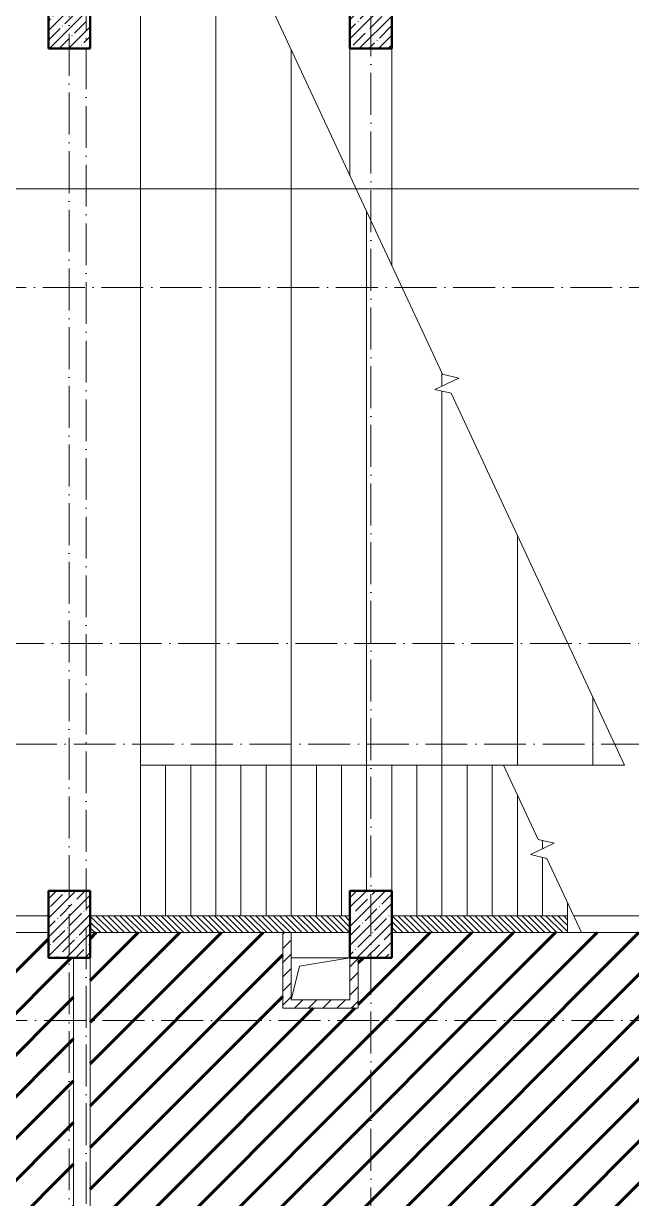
# Model space of a CAD drawing. Header units: millimetres. Extents: x -606178 to 312196, y -19338 to 632709.
# Drawn here: x -416728 to -409467, y 522953 to 536975 of the extents above; entities that cross this region are included whole.
import ezdxf

# ---------------------------------------------------------------- set-up
doc = ezdxf.new("R2010")
doc.units = ezdxf.units.MM
doc.linetypes.add('50_200_ШТРИХ_1Т_ш5_п1_п1_', pattern=[700, 500, -100, 0, -100])
for name, color, linetype, lineweight in [('6.4.1) Окр пт с инж. ПТ2.16', 3, 'Continuous', 60), ('A-FLOR-____-OTLN', 7, 'Continuous', 9), ('A-GENM-____-OTLN', 7, 'Continuous', 9), ('A-WALL-____-MCUT', 7, 'Continuous', 13), ('A-WALL-____-OTLN', 7, 'Continuous', 9), ('A-WALL-____-PATT-1', 7, 'Continuous', 9), ('A-WALL-FNSH-MCUT-1', 7, 'Continuous', 9), ('I-WALL-____-OTLN', 7, 'Continuous', 9), ('S-COLS-____-MCUT', 7, 'Continuous', 50), ('S-COLS-____-OTLN', 7, 'Continuous', 9), ('S-GRID-____-OTLN-1', 7, '50_200_ШТРИХ_1Т_ш5_п1_п1_', 9), ('S-STRS-____-MBND', 7, 'Continuous', 9), ('S-STRS-____-OTLN-1', 7, 'Continuous', 9)]:
    doc.layers.add(name, color=color, linetype=linetype, lineweight=lineweight)
doc.layers.add('G-____-____-SYMB-1', color=9, linetype='Continuous', lineweight=9, true_color=0x808080)
pattern_1 = [(45, (-425830.77, 451794.26), (-84.85281, 84.85281), [])]
pattern_2 = [(135, (-425830.77, 451794.26), (-35.35534, -35.35534), [])]

# ---------------------------------------------------------------- blocks, each defined once
blk = doc.blocks.new('BSC_Колонна _Прямоугольная - 500х800-25984396-АР1_План отверстий 1 этажа в осях 1-64_Ю-ЯЯ')
at = {"layer": 'S-COLS-____-OTLN'}
h = blk.add_hatch(dxfattribs=at)
h.set_pattern_fill('FP_14', color=256, style=0, pattern_type=2)
h.set_pattern_definition([(45, (-9650, -85281.04), (-114.04925, 114.04925), []), (45, (-9535.95, -85281.04), (-114.04925, 114.04925), [201.613, -40.323, 3.353, -36.97])])
h.paths.add_polyline_path([(-250, -400), (250, -400), (250, 400), (-250, 400)], flags=0)
at = {"layer": 'S-COLS-____-MCUT'}
for p, q in [((250, 400), (-250, 400)), ((-250, 400), (-250, -400)), ((250, -400), (250, 400)), ((-250, -400), (250, -400))]:
    blk.add_line(p, q, dxfattribs=at)
blk = doc.blocks.new('BSC_Колонна _Прямоугольная - 500х800-V13-АР1_План отверстий 1 этажа в осях 1-64_Ю-ЯЯ')
at = {"layer": 'S-COLS-____-OTLN'}
h = blk.add_hatch(dxfattribs=at)
h.set_pattern_fill('FP_15', color=256, style=0, pattern_type=2)
h.set_pattern_definition([(45, (-9650, -74431.04), (-114.04925, 114.04925), []), (45, (-9535.95, -74431.04), (-114.04925, 114.04925), [201.613, -40.323, 3.353, -36.97])])
h.paths.add_polyline_path([(-250, -400), (250, -400), (250, 400), (-250, 400)], flags=0)
at = {"layer": 'S-COLS-____-MCUT'}
for p, q in [((250, 400), (-250, 400)), ((-250, 400), (-250, -400)), ((250, -400), (250, 400)), ((-250, -400), (250, -400))]:
    blk.add_line(p, q, dxfattribs=at)
blk = doc.blocks.new('BSC_Колонна _Прямоугольная - 500х800-V68-АР1_План отверстий 1 этажа в осях 1-64_Ю-ЯЯ')
at = {"layer": 'S-COLS-____-OTLN'}
h = blk.add_hatch(dxfattribs=at)
h.set_pattern_fill('FP_76', color=256, style=0, pattern_type=2)
h.set_pattern_definition([(45, (-13250, -85281.04), (-114.04925, 114.04925), []), (45, (-13135.95, -85281.04), (-114.04925, 114.04925), [201.613, -40.323, 3.353, -36.97])])
h.paths.add_polyline_path([(-250, -400), (250, -400), (250, 400), (-250, 400)], flags=0)
at = {"layer": 'S-COLS-____-MCUT'}
for p, q in [((250, 400), (-250, 400)), ((-250, 400), (-250, -400)), ((250, -400), (250, 400)), ((-250, -400), (250, -400))]:
    blk.add_line(p, q, dxfattribs=at)
blk = doc.blocks.new('BSC_Колонна _Прямоугольная - 500х800-V70-АР1_План отверстий 1 этажа в осях 1-64_Ю-ЯЯ')
at = {"layer": 'S-COLS-____-OTLN'}
h = blk.add_hatch(dxfattribs=at)
h.set_pattern_fill('FP_78', color=256, style=0, pattern_type=2)
h.set_pattern_definition([(45, (-13250, -74431.04), (-114.04925, 114.04925), []), (45, (-13135.95, -74431.04), (-114.04925, 114.04925), [201.613, -40.323, 3.353, -36.97])])
h.paths.add_polyline_path([(-250, -400), (250, -400), (250, 400), (-250, 400)], flags=0)
at = {"layer": 'S-COLS-____-MCUT'}
for p, q in [((250, 400), (-250, 400)), ((-250, 400), (-250, -400)), ((250, -400), (250, 400)), ((-250, -400), (250, -400))]:
    blk.add_line(p, q, dxfattribs=at)
blk = doc.blocks.new('AR_Отверстие прямоугольное _в плите_ - AR_Отверстие прямоугольное _в плите_-30553029-АР1_План отверстий 1 этажа в осях 1-64_Ю-ЯЯ')
at = {"layer": 'A-GENM-____-OTLN'}
for p, q in [((350, 250), (-350, 250)), ((-350, -250), (-250, 150)), ((-250, 150), (350, 250))]:
    blk.add_line(p, q, dxfattribs=at)

msp = doc.modelspace()

# ---------------------------------------------------------------- hatches: boundary and pattern name
at = {"layer": '6.4.1) Окр пт с инж. ПТ2.16'}
h = msp.add_hatch(dxfattribs=at)
h.set_pattern_fill('ANSI31', color=256, scale=111)
h.paths.add_polyline_path([(-402380.7712, 522275.3011), (-402480.7712, 522275.3011), (-402480.7712, 522475.3011), (-402830.7712, 522475.3011), (-402830.7712, 522975.3011), (-402480.7712, 522975.3011), (-402480.7712, 523175.3011), (-402380.7712, 523175.3011), (-402380.7712, 525475.3011), (-402480.7712, 525475.3011), (-402480.7712, 525825.3011), (-402830.7712, 525825.3011), (-402830.7712, 526325.3011), (-402380.7712, 526325.3011), (-402380.7712, 527975.3011), (-402830.7712, 527975.3011), (-402830.7712, 528475.3011), (-402380.7712, 528475.3011), (-402380.7712, 529525.3011), (-404600.7712, 529525.3011), (-404600.7712, 528575.3011), (-405500.7712, 528575.3011), (-405500.7712, 529125.3011), (-405500.7712, 529525.3011), (-407630.7712, 529525.3011), (-407630.7712, 526625.3011), (-407630.7712, 525825.3011), (-408030.7712, 525825.3011), (-408030.7712, 525225.3011), (-408930.7712, 525225.3011), (-408930.7712, 526125.3011), (-409359.5514, 526125.3011), (-410064.4635, 526125.3011), (-410230.7712, 526125.3011), (-412330.7712, 526125.3011), (-412330.7712, 525825.3011), (-412730.7712, 525825.3011), (-412730.7712, 525225.3011), (-413630.7712, 525225.3011), (-413630.7712, 526125.3011), (-415930.7712, 526125.3011), (-415930.7712, 525825.3011), (-415930.7712, 519475.3011), (-415930.7712, 519175.3011), (-412830.7712, 519175.3011), (-412830.7712, 519475.3011), (-412330.7712, 519475.3011), (-412330.7712, 519175.3011), (-408130.7712, 519175.3011), (-408130.7712, 519475.3011), (-407630.7712, 519475.3011), (-407630.7712, 519175.3011), (-402730.7712, 519175.3011), (-402730.7712, 519575.3011), (-402380.7712, 519575.3011)])
h = msp.add_hatch(dxfattribs=at)
h.set_pattern_fill('ANSI31', color=256, scale=111)
h.paths.add_polyline_path([(-396780.7712, 517495.3011), (-396780.7712, 518975.3011), (-397180.7712, 518975.3011), (-397180.7712, 519225.3011), (-397380.7712, 519225.3011), (-397380.7712, 519325.3011), (-400130.7712, 519325.3011), (-400730.7712, 519325.3011), (-401230.7712, 519325.3011), (-401780.7712, 519325.3011), (-402130.7712, 519325.3011), (-402130.7712, 518975.3011), (-402730.7712, 518975.3011), (-407630.7712, 518975.3011), (-408130.7712, 518975.3011), (-412330.7712, 518975.3011), (-412830.7712, 518975.3011), (-415930.7712, 518975.3011), (-416430.7712, 518975.3011), (-416430.7712, 519475.3011), (-416130.7712, 519475.3011), (-416130.7712, 525825.3011), (-416430.7712, 525825.3011), (-416430.7712, 526125.3011), (-420280.7712, 526125.3011), (-420280.7712, 524825.3011), (-420780.7712, 524825.3011), (-420780.7712, 525675.3011), (-421180.7712, 525675.3011), (-421180.7712, 525775.3011), (-421180.7712, 525825.3011), (-421180.7712, 526225.3011), (-421180.7712, 526531.3011), (-421186.7712, 526531.3011), (-421186.7712, 527079.3011), (-421181.4084, 527281.3011), (-421186.7712, 527281.3011), (-421186.7712, 527729.3011), (-421185.0815, 527925.3011), (-421330.7712, 527925.3011), (-421380.7712, 527925.3011), (-422080.7712, 527925.3011), (-422130.7712, 527925.3011), (-422230.7712, 527925.3011), (-422280.7712, 527925.3011), (-422980.7712, 527925.3011), (-422980.7712, 527825.3011), (-423180.7712, 527825.3011), (-423180.7712, 527700.3011), (-423174.7712, 527700.3011), (-423174.7712, 527625.3011), (-423180.7712, 527625.3011), (-423180.7712, 526475.3011), (-423174.7712, 526475.3011), (-423174.7712, 526400.3011), (-423180.7712, 526350.3011), (-423174.7712, 526350.3011), (-423174.7712, 526275.3011), (-423180.7712, 526275.3011), (-423180.7712, 525550.3011), (-423180.7712, 525275.3011), (-423174.7712, 525275.3011), (-423174.7712, 525200.3011), (-423180.7712, 524805.3011), (-423180.7712, 524705.3011), (-423180.7712, 519595.3011), (-423180.7712, 519475.3011), (-422630.7712, 519475.3011), (-421480.7712, 519475.3011), (-420780.7712, 519475.3011), (-420280.7712, 519475.3011), (-420280.7712, 518975.3011), (-420280.7712, 516350.3011), (-420274.7712, 516350.3011), (-420274.7712, 516275.3011), (-420280.7712, 516275.3011), (-420280.7712, 516125.3011), (-420280.7712, 515225.3011), (-420280.7712, 514575.3011), (-420274.7712, 514575.3011), (-420274.7712, 514500.3011), (-420280.7712, 513825.3011), (-420030.7712, 513825.3011), (-418430.7712, 513825.3011), (-418230.7712, 513825.3011), (-418230.7712, 514975.3011), (-417980.7712, 514975.3011), (-416880.7712, 514975.3011), (-416480.7712, 514975.3011), (-415380.7712, 514975.3011), (-414580.7712, 514975.3011), (-412980.7712, 514975.3011), (-412530.7712, 514975.3011), (-411925.7712, 514975.3011), (-411925.7712, 514981.3011), (-411850.7712, 514981.3011), (-411850.7712, 514975.3011), (-410850.7712, 514975.3011), (-410850.7712, 514981.3011), (-410775.7712, 514981.3011), (-409555.7712, 514975.3011), (-409555.7712, 514981.3011), (-409480.7712, 514981.3011), (-408330.7712, 514975.3011), (-408330.7712, 514981.3011), (-408255.7712, 514981.3011), (-408130.7712, 514975.3011), (-407630.7712, 514975.3011), (-406905.7712, 514975.3011), (-406905.7712, 514981.3011), (-406830.7712, 514981.3011), (-406480.7712, 514975.3011), (-405630.7712, 514975.3011), (-405130.7712, 514975.3011), (-404630.7712, 514975.3011), (-402775.7712, 514975.3011), (-402775.7712, 514981.3011), (-402700.7712, 514981.3011), (-402700.7712, 514935.3011), (-402695.7712, 514935.3011), (-402695.7712, 514815.3011), (-402700.119, 514775.3011), (-401800.7712, 514775.3011), (-401800.7712, 514815.3011), (-401805.7712, 514815.3011), (-401805.7712, 514935.3011), (-401800.7712, 514981.3011), (-401725.7712, 514981.3011), (-400955.7712, 514975.3011), (-400955.7712, 514981.3011), (-400880.7712, 514981.3011), (-400180.7712, 514975.3011), (-400180.7712, 514981.3011), (-400105.7712, 514981.3011), (-400005.7712, 514975.3011), (-400005.7712, 514981.3011), (-399930.7712, 514981.3011), (-399930.7712, 514975.3011), (-399230.7712, 514975.3011), (-399230.7712, 514981.3011), (-399130.7712, 514981.3011), (-399130.7712, 514975.3011), (-398605.7712, 514975.3011), (-398605.7712, 514981.3011), (-398530.7712, 514981.3011), (-398300.7712, 514975.3011), (-397900.7712, 514975.3011), (-397830.7712, 514975.3011), (-397830.7712, 514981.3011), (-397755.7712, 514981.3011), (-397655.7712, 514975.3011), (-397655.7712, 514981.3011), (-397580.7712, 514981.3011), (-397580.7712, 514975.3011), (-397330.7712, 514975.3011), (-397030.7712, 514975.3011), (-396880.7712, 514975.3011), (-396880.7712, 514981.3011), (-396780.7712, 514981.3011), (-396780.7712, 515075.3011), (-396780.7712, 515675.3011), (-396780.7712, 516595.3011)])
at = {"layer": 'A-WALL-____-PATT-1'}
h = msp.add_hatch(dxfattribs=at)
h.set_pattern_fill('FP_6', color=256, style=0, pattern_type=2)
h.set_pattern_definition(pattern_2)
h.paths.add_polyline_path([(-412830.7712, 526125.3011), (-412830.7712, 526325.3011), (-415930.7712, 526325.3011), (-415930.7712, 526125.3011), (-413473.6753, 526125.3011)], flags=0)
h = msp.add_hatch(dxfattribs=at)
h.set_pattern_fill('FP_6', color=256, style=0, pattern_type=2)
h.set_pattern_definition(pattern_2)
h.paths.add_polyline_path([(-410230.7712, 526125.3011), (-410230.7712, 526325.3011), (-412330.7712, 526325.3011), (-412330.7712, 526125.3011), (-411706.1746, 526125.3011)], flags=0)
h = msp.add_hatch(dxfattribs=at)
h.set_pattern_fill('FP_4', color=256, style=0, pattern_type=2)
h.set_pattern_definition(pattern_1)
h.paths.add_polyline_path([(-413530.7712, 525225.3011), (-413530.7712, 526125.3011), (-413630.7712, 526125.3011), (-413630.7712, 525225.3011)], flags=0)
h = msp.add_hatch(dxfattribs=at)
h.set_pattern_fill('FP_4', color=256, style=0, pattern_type=2)
h.set_pattern_definition(pattern_1)
h.paths.add_polyline_path([(-412730.7712, 525325.3011), (-412730.7712, 525825.3011), (-412830.7712, 525825.3011), (-412830.7712, 525325.3011)], flags=0)
h = msp.add_hatch(dxfattribs=at)
h.set_pattern_fill('FP_4', color=256, style=0, pattern_type=2)
h.set_pattern_definition(pattern_1)
h.paths.add_polyline_path([(-413530.7712, 525225.3011), (-412730.7712, 525225.3011), (-412730.7712, 525325.3011), (-413530.7712, 525325.3011)], flags=0)

# ---------------------------------------------------------------- linework, layer by layer
at = {"layer": 'A-FLOR-____-OTLN'}
msp.add_line((-413530.7712, 525825.3011), (-412830.7712, 525825.3011), dxfattribs=at)
at = {"layer": 'A-WALL-____-MCUT'}
for p, q in [((-412830.7712, 526325.3011), (-415930.7712, 526325.3011)), ((-410230.7712, 526325.3011), (-412330.7712, 526325.3011)), ((-415930.7712, 526125.3011), (-412830.7712, 526125.3011)), ((-412330.7712, 526125.3011), (-410230.7712, 526125.3011))]:
    msp.add_line(p, q, dxfattribs=at)
at = {"layer": 'A-WALL-____-OTLN'}
for p, q in [((-412830.7712, 535159.2587), (-412830.7712, 536675.3011)), ((-412330.7712, 536675.3011), (-412330.7712, 534087.0053))]:
    msp.add_line(p, q, dxfattribs=at)
at = {"layer": 'A-WALL-FNSH-MCUT-1'}
for p, q in [((-413630.7712, 526125.3011), (-413630.7712, 525225.3011)), ((-413530.7712, 525325.3011), (-413530.7712, 526125.3011)), ((-412830.7712, 525825.3011), (-412830.7712, 525325.3011)), ((-412730.7712, 525225.3011), (-412730.7712, 525825.3011)), ((-412830.7712, 525325.3011), (-413530.7712, 525325.3011)), ((-413630.7712, 525225.3011), (-412730.7712, 525225.3011))]:
    msp.add_line(p, q, dxfattribs=at)
at = {"layer": 'G-____-____-SYMB-1'}
msp.add_line((-430745.3734, 535003.3117), (-321318.4174, 535003.3117), dxfattribs=at)
at = {"layer": 'I-WALL-____-OTLN'}
for p, q in [((-420280.7712, 526325.3011), (-416430.7712, 526325.3011)), ((-410157.7251, 526325.3011), (-409359.5514, 526325.3011)), ((-416430.7712, 526125.3011), (-420280.7712, 526125.3011)), ((-409359.5514, 526125.3011), (-410064.4635, 526125.3011)), ((-416130.7712, 519475.3011), (-416130.7712, 525825.3011)), ((-415930.7712, 525825.3011), (-415930.7712, 519475.3011))]:
    msp.add_line(p, q, dxfattribs=at)
at = {"layer": 'S-GRID-____-OTLN-1'}
for p, q in [((-416180.7712, 504847.6889), (-416180.7712, 542687.1106)), ((-412580.7712, 542687.1106), (-412580.7712, 504685.847)), ((-415980.7712, 504685.847), (-415980.7712, 542435.5743)), ((-430499.5414, 533825.3011), (-321756.3646, 533825.3011)), ((-378676.1734, 529575.3011), (-430499.5414, 529575.3011)), ((-393225.7712, 528375.3011), (-430499.5414, 528375.3011)), ((-401280.7712, 525075.3011), (-430499.5414, 525075.3011))]:
    msp.add_line(p, q, dxfattribs=at)
at = {"layer": 'S-STRS-____-MBND'}
for p, q in [((-411725.31, 532788.5896), (-413794.1826, 537225.3011)), ((-411814.0933, 532609.267), (-411530.8721, 532741.3352)), ((-411530.8721, 532741.3352), (-411725.31, 532788.5896)), ((-411619.6555, 532562.0127), (-411814.0933, 532609.267)), ((-409550.7829, 528125.3011), (-411619.6555, 532562.0127)), ((-410583.5985, 527238.5896), (-410997.0788, 528125.3011)), ((-410672.3818, 527059.267), (-410389.1606, 527191.3352)), ((-410389.1606, 527191.3352), (-410583.5985, 527238.5896)), ((-410477.9439, 527012.0127), (-410672.3818, 527059.267)), ((-410064.4635, 526125.3011), (-410477.9439, 527012.0127))]:
    msp.add_line(p, q, dxfattribs=at)
at = {"layer": 'S-STRS-____-OTLN-1'}
for p, q in [((-415330.7712, 537225.3011), (-415330.7712, 528125.3011)), ((-415330.7712, 537225.3011), (-415330.7712, 528125.3011)), ((-414430.7712, 537225.3011), (-414430.7712, 528125.3011)), ((-414430.7712, 537225.3011), (-414430.7712, 528125.3011)), ((-413530.7712, 536660.4136), (-413530.7712, 528125.3011)), ((-413530.7712, 536660.4136), (-413530.7712, 528125.3011)), ((-412630.7712, 534730.3574), (-412630.7712, 528125.3011)), ((-412630.7712, 534730.3574), (-412630.7712, 528125.3011)), ((-411730.7712, 532800.3011), (-411730.7712, 532648.1208)), ((-411730.7712, 532800.3011), (-411730.7712, 532648.1208)), ((-411730.7712, 532589.0172), (-411730.7712, 528125.3011)), ((-411730.7712, 532589.0172), (-411730.7712, 528125.3011)), ((-410830.7712, 530870.2449), (-410830.7712, 528125.3011)), ((-410830.7712, 530870.2449), (-410830.7712, 528125.3011)), ((-409930.7712, 528940.1887), (-409930.7712, 528125.3011)), ((-409930.7712, 528940.1887), (-409930.7712, 528125.3011)), ((-415330.7712, 528125.3011), (-414430.7712, 528125.3011)), ((-415330.7712, 528125.3011), (-415330.7712, 526325.3011)), ((-415330.7712, 528125.3011), (-415330.7712, 526325.3011)), ((-415030.7712, 528125.3011), (-415030.7712, 526325.3011)), ((-415030.7712, 528125.3011), (-415030.7712, 526325.3011)), ((-414730.7712, 528125.3011), (-414430.7712, 528125.3011)), ((-414730.7712, 528125.3011), (-414730.7712, 526325.3011)), ((-414730.7712, 528125.3011), (-414730.7712, 526325.3011)), ((-414430.7712, 528125.3011), (-413530.7712, 528125.3011)), ((-414430.7712, 528125.3011), (-414430.7712, 526325.3011)), ((-414430.7712, 528125.3011), (-414430.7712, 526325.3011)), ((-414130.7712, 528125.3011), (-414130.7712, 526325.3011)), ((-414130.7712, 528125.3011), (-414130.7712, 526325.3011)), ((-413830.7712, 528125.3011), (-413530.7712, 528125.3011)), ((-413830.7712, 528125.3011), (-413830.7712, 526325.3011)), ((-413830.7712, 528125.3011), (-413830.7712, 526325.3011)), ((-413530.7712, 528125.3011), (-412630.7712, 528125.3011)), ((-413530.7712, 528125.3011), (-413530.7712, 526325.3011)), ((-413530.7712, 528125.3011), (-413530.7712, 526325.3011)), ((-413230.7712, 528125.3011), (-413230.7712, 526325.3011)), ((-413230.7712, 528125.3011), (-413230.7712, 526325.3011)), ((-412930.7712, 528125.3011), (-412630.7712, 528125.3011)), ((-412930.7712, 528125.3011), (-412930.7712, 526325.3011)), ((-412930.7712, 528125.3011), (-412930.7712, 526325.3011)), ((-412630.7712, 528125.3011), (-411730.7712, 528125.3011)), ((-412630.7712, 528125.3011), (-412630.7712, 526625.3011)), ((-412630.7712, 528125.3011), (-412630.7712, 526625.3011)), ((-412330.7712, 528125.3011), (-412330.7712, 526625.3011)), ((-412330.7712, 528125.3011), (-412330.7712, 526625.3011)), ((-412030.7712, 528125.3011), (-411730.7712, 528125.3011)), ((-412030.7712, 528125.3011), (-412030.7712, 526325.3011)), ((-412030.7712, 528125.3011), (-412030.7712, 526325.3011)), ((-411730.7712, 528125.3011), (-410830.7712, 528125.3011)), ((-411730.7712, 528125.3011), (-411730.7712, 526325.3011)), ((-411730.7712, 528125.3011), (-411730.7712, 526325.3011)), ((-411430.7712, 528125.3011), (-411430.7712, 526325.3011)), ((-411430.7712, 528125.3011), (-411430.7712, 526325.3011)), ((-411130.7712, 528125.3011), (-410997.0788, 528125.3011)), ((-411130.7712, 528125.3011), (-411130.7712, 526325.3011)), ((-411130.7712, 528125.3011), (-411130.7712, 526325.3011)), ((-410830.7712, 528125.3011), (-409930.7712, 528125.3011)), ((-409930.7712, 528125.3011), (-409550.7829, 528125.3011)), ((-410830.7712, 527768.6532), (-410830.7712, 526325.3011)), ((-410830.7712, 527768.6532), (-410830.7712, 526325.3011)), ((-410530.7712, 527225.751), (-410530.7712, 527125.3011)), ((-410530.7712, 527225.751), (-410530.7712, 527125.3011)), ((-410530.7712, 527024.8513), (-410530.7712, 526325.3011)), ((-410530.7712, 527024.8513), (-410530.7712, 526325.3011)), ((-410230.7712, 526481.9491), (-410230.7712, 526125.3011)), ((-410230.7712, 526481.9491), (-410230.7712, 526125.3011)), ((-410230.7712, 526125.3011), (-410064.4635, 526125.3011))]:
    msp.add_line(p, q, dxfattribs=at)

# ---------------------------------------------------------------- block references
at = {"layer": 'A-GENM-____-OTLN'}
msp.add_blockref('AR_Отверстие прямоугольное _в плите_ - AR_Отверстие прямоугольное _в плите_-30553029-АР1_План отверстий 1 этажа в осях 1-64_Ю-ЯЯ', (-413180.7712, 525575.3011), dxfattribs=at)
at = {"layer": 'S-COLS-____-OTLN'}
for name, p in [('BSC_Колонна _Прямоугольная - 500х800-25984396-АР1_План отверстий 1 этажа в осях 1-64_Ю-ЯЯ', (-416180.7712, 537075.3011)), ('BSC_Колонна _Прямоугольная - 500х800-V68-АР1_План отверстий 1 этажа в осях 1-64_Ю-ЯЯ', (-412580.7712, 537075.3011)), ('BSC_Колонна _Прямоугольная - 500х800-V13-АР1_План отверстий 1 этажа в осях 1-64_Ю-ЯЯ', (-416180.7712, 526225.3011)), ('BSC_Колонна _Прямоугольная - 500х800-V70-АР1_План отверстий 1 этажа в осях 1-64_Ю-ЯЯ', (-412580.7712, 526225.3011))]:
    msp.add_blockref(name, p, dxfattribs=at)

doc.saveas('drawing.dxf')
